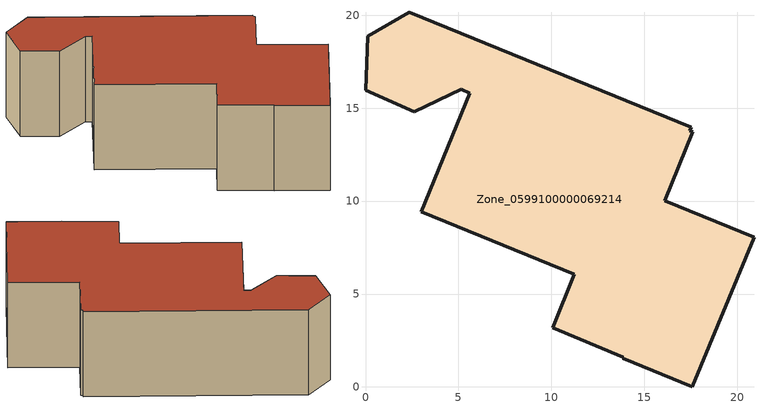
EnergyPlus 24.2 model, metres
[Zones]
Zone_0599100000069214
 floor ground (C_G): 17.45,13.78 17.61,13.72 16.09,10.03 20.9,8.05 17.59,0 13.84,1.53 13.86,1.59 10.06,3.19 11.23,6.06 3.01,9.42 5.62,15.81 5.14,16 2.61,14.8 0,15.97 0.11,18.87 2.36,20.17 17.52,13.97 z0
 wall outside (C_F): 2.36,20.17 0.11,18.87 0,15.97 2.61,14.8 5.14,16 5.62,15.81 3.01,9.42 11.23,6.06 10.06,3.19 13.86,1.59 13.84,1.53 17.59,0 20.9,8.05 16.09,10.03 17.61,13.72 17.45,13.78 17.52,13.97 2.36,20.17 z0:7.17
 roof outside (C_R): 17.61,13.72 17.45,13.78 17.52,13.97 2.36,20.17 0.11,18.87 0,15.97 2.61,14.8 5.14,16 5.62,15.81 3.01,9.42 11.23,6.06 10.06,3.19 13.86,1.59 13.84,1.53 17.59,0 20.9,8.05 16.09,10.03 z7.17
[BUILDING]
Pand.0599100000069214: North Axis=0; Terrain=City; Loads Convergence Tolerance Value=0.04; Temperature Convergence Tolerance Value=0.4; Solar Distribution=FullExterior; Maximum Number of Warmup Days=25; Minimum Number of Warmup Days=1
[Site:Location]
Rotterdam.The.Hague.AP_ZH_NLD Design_Conditions: Latitude=51.96; Longitude=4.45; Time Zone=1; Elevation=-4.5
[SITE:GROUNDTEMPERATURE:BUILDINGSURFACE]
18, 18, 18, 18, 18, 18, 18, 18, 18, 18, 18, 18
[MATERIAL] Thermal Absorptance=0.9; Solar Absorptance=0.7; Visible Absorptance=0.7
Name | Roughness | Thickness | Conductivity | Density | Specific Heat
G.D.1975-1991 | MediumSmooth | 0.15 | 0.288461 | 540 | 1210
F.D.1975-1991 | Rough | 0.3 | 0.230769 | 1920 | 840
R.D.1975-1991 | MediumRough | 0.2 | 0.153846 | 1500 | 1000
[CONSTRUCTION]
C_G: G.D.1975-1991
C_F: F.D.1975-1991
C_R: R.D.1975-1991
[ZONE]
Zone_0599100000069214: Type=1; Multiplier=1; Ceiling Height=Autocalculate; Volume=Autocalculate; Floor Area=autocalculate; Part of Total Floor Area=Yes
[ZONEINFILTRATION:DESIGNFLOWRATE]
Infil_Zone_0599100000069214: Zone or ZoneList or Space or SpaceList=Zone_0599100000069214; Schedule=AlwaysOn; Design Flow Rate Calculation Method=Flow/Area; Flow Rate per Floor Area=0.0042; Constant Term Coefficient=1; Temperature Term Coefficient=0; Velocity Term Coefficient=0; Velocity Squared Term Coefficient=0
[HVACTEMPLATE:ZONE:IDEALLOADSAIRSYSTEM]
Zone_0599100000069214: Maximum Heating Supply Air Temperature=50; Minimum Cooling Supply Air Temperature=13; Maximum Heating Supply Air Humidity Ratio=0.0156; Minimum Cooling Supply Air Humidity Ratio=0.0077; Heating Limit=NoLimit; Cooling Limit=NoLimit; Dehumidification Control Type=ConstantSensibleHeatRatio; Cooling Sensible Heat Ratio=0.7; Dehumidification Setpoint=60; Humidification Control Type=None; Humidification Setpoint=30; Outdoor Air Method=None; Outdoor Air Flow Rate per Person=0.00944; Outdoor Air Flow Rate per Zone Floor Area=0; Outdoor Air Flow Rate per Zone=0; Demand Controlled Ventilation Type=None; Outdoor Air Economizer Type=NoEconomizer; Heat Recovery Type=None; Sensible Heat Recovery Effectiveness=0.7; Latent Heat Recovery Effectiveness=0.65
[ZONECONTROL:THERMOSTAT]
ThermostatControl_Zone_0599100000069214: Zone or ZoneList=Zone_0599100000069214; Control Type Schedule=DualSetpointControlType; Control 1=Thermostat_Zone_0599100000069214; Temperature Difference Between Cutout And Setpoint=0
[THERMOSTATSETPOINT:DUALSETPOINT]
Thermostat_Zone_0599100000069214: Heating Setpoint Temperature Schedule=HeatingSetpoint_Zone_0599100000069214; Cooling Setpoint Temperature Schedule=CoolingSetpoint_Zone_0599100000069214
[SCHEDULE:COMPACT]
HeatingSetpoint_Zone_0599100000069214: Through: 12/31, For: AllDays, Until: 24:00, 21
CoolingSetpoint_Zone_0599100000069214: Through: 12/31, For: AllDays, Until: 24:00, 24
DualSetpointControlType: Through: 12/31, For: AllDays, Until: 24:00, 4
AlwaysOn: Through: 12/31, For: AllDays, Until: 24:00, 1
